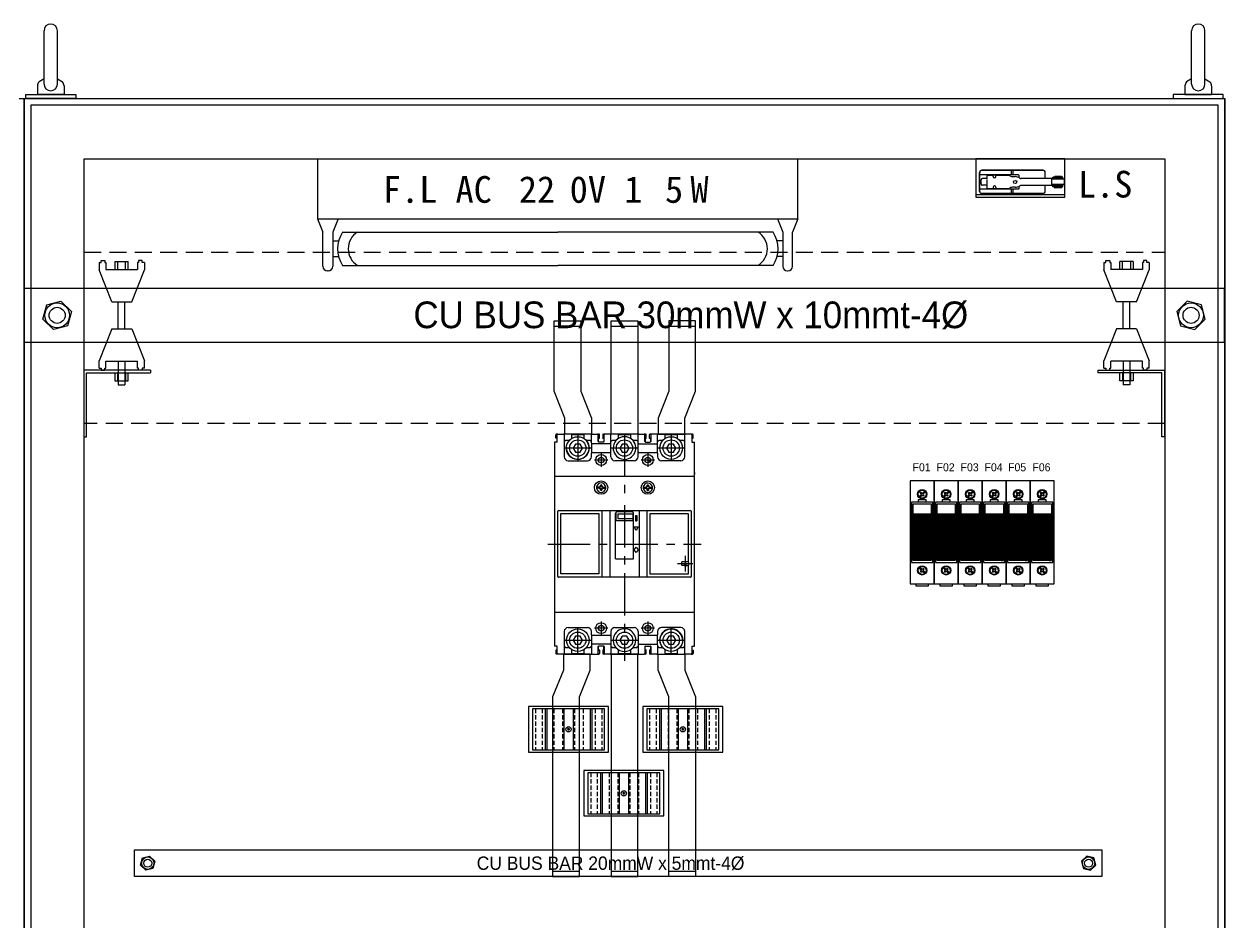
# Model space of a CAD drawing. Header units: millimetres. Extents: x 14879 to 38758, y -20740 to 1136.
# Drawn here: x 35817 to 36717, y -330 to 344 of the extents above; entities that cross this region are included whole.
import ezdxf
from ezdxf.enums import TextEntityAlignment as Align

# ---------------------------------------------------------------- set-up
doc = ezdxf.new("R2010")
doc.units = ezdxf.units.MM
for name, pattern in [('CENTER', [50.8, 31.75, -6.35, 6.35, -6.35]), ('DASHED', [19.05, 12.7, -6.35]), ('HIDDEN2', [4.7625, 3.175, -1.5875]), ('NON_PLOTING', [0]), ('PHANTOM', [63.5, 31.75, -6.35, 6.35, -6.35, 6.35, -6.35])]:
    doc.linetypes.add(name, pattern=pattern)
for name, color, linetype in [('F01_OUT', 6, 'Continuous'), ('F03_CNT', 1, 'CENTER'), ('F05_PRO', 4, 'Continuous'), ('F08_IMG', 2, 'PHANTOM'), ('TEXT', 3, 'Continuous'), ('图层1', 10, 'HIDDEN2')]:
    doc.layers.add(name, color=color, linetype=linetype)
doc.styles.get("Standard").update_dxf_attribs({"font": ''})
doc.styles.add('型式1', font='PMingLiU.ttf', dxfattribs={"width": 0.85, "height": 2})
doc.styles.get('Standard').set_extended_font_data('SimSun')

# ---------------------------------------------------------------- blocks, each defined once
blk = doc.blocks.new('_OPEN30')
at = {"color": 0, "linetype": 'ByBlock', "lineweight": -2}
for p, q in [((-1, 0.267949), (0, 0)), ((0, 0), (-1, -0.267949)), ((0, 0), (-1, 0))]:
    blk.add_line(p, q, dxfattribs=at)
blk = doc.blocks.new('歐規FUSE')
h = blk.add_hatch()
h.set_pattern_fill('ANSI31', color=5, scale=0.01, style=0)
h.set_pattern_definition([(45, (-188.019155, -125.580645), (-0.0224506403, 0.0224506403), [])])
h.paths.add_polyline_path([(2.14, -21.15), (15.84, -21.15), (15.84, 13.84), (2.14, 13.84)])
blk.add_line((2.14, 13.84), (15.84, 13.84))
at = {"color": 6}
blk.add_lwpolyline([(0, -38.5), (18, -38.5), (18, 38.5), (0, 38.5)], close=True, dxfattribs=at)
at = {"color": 2}
for points in [[(9, 27.9), (7.71, 26.62), (7.12, 27.21), (8.4, 28.5)], [(8.4, 28.5), (7.53, 29.37), (8.13, 29.97), (9, 29.1)], [(9, 29.1), (10.29, 30.38), (10.88, 29.79), (9.6, 28.5)], [(9.6, 28.5), (10.47, 27.63), (9.87, 27.03), (9, 27.9)], [(9, -27.9), (7.71, -26.62), (7.12, -27.21), (8.4, -28.5)], [(8.4, -28.5), (7.53, -29.37), (8.13, -29.97), (9, -29.1)], [(9.6, -28.5), (10.47, -27.63), (9.87, -27.03), (9, -27.9)], [(9, -29.1), (10.29, -30.38), (10.88, -29.79), (9.6, -28.5)]]:
    blk.add_lwpolyline(points, dxfattribs=at)
for points in [[(1, -22.5), (17, -22.5), (17, 22.5), (1, 22.5)], [(2.14, 21.31), (15.84, 21.31), (15.84, -21.15), (2.14, -21.15)], [(6.26, 24.51), (11.74, 24.51), (11.74, 22.5), (6.26, 22.5)]]:
    blk.add_lwpolyline(points, close=True)
at = {"color": 5}
blk.add_lwpolyline([(4.48, -38.5), (13.52, -38.5), (13.52, -40.29), (4.48, -40.29)], close=True, dxfattribs=at)
at = {"color": 2}
for centre, radius in [((9, 28.5), 3.5), ((9, 28.5), 3), ((9, -28.5), 3.5), ((9, -28.5), 3)]:
    blk.add_circle(centre, radius, dxfattribs=at)
at = {"color": 6}
blk.add_circle((9.3, 5.91), 1.4, dxfattribs=at)
at = {"color": 2, "insert": (8.99, -9.11), "char_height": 2.5, "width": 13.6963, "attachment_point": 5}
blk.add_mtext('{\\fﾷsﾲￓﾩ\ufffaￅ￩|b0|i0|c136|p18;FUSE\\P\\PSFGN\\P\\H0.8x;500V~\\P10 x 38}', dxfattribs=at)

msp = doc.modelspace()

# ---------------------------------------------------------------- linework, layer by layer
for p, q in [((35832.11, 299.14), (35832.11, 339.14)), ((35842.11, 299.14), (35842.11, 339.14)), ((36692.11, 299.14), (36692.11, 339.14)), ((36702.11, 299.14), (36702.11, 339.14)), ((35827.11, 297.79), (35827.11, 291.23)), ((35832.11, 303.12), (35828.37, 300.7)), ((35842.11, 303.12), (35845.86, 300.7)), ((35847.11, 297.79), (35847.11, 291.23)), ((36687.11, 297.79), (36687.11, 291.23)), ((36692.11, 303.12), (36688.37, 300.7)), ((36702.11, 303.12), (36705.86, 300.7)), ((36707.11, 297.79), (36707.11, 291.23)), ((34917.11, 288.21), (35817.11, 288.21)), ((35817.11, 288.21), (35817.11, -1666.79)), ((35817.11, -1711.79), (35817.11, 288.21)), ((35817.11, 288.21), (36717.11, 288.21)), ((35817.11, 288.21), (36717.11, 288.21)), ((35847.11, 291.23), (35827.11, 291.23)), ((35847.11, 291.23), (35827.11, 291.23)), ((35827.11, 291.23), (35847.11, 291.23)), ((35827.11, 291.23), (35847.11, 291.23)), ((36715.83, 291.23), (36678.4, 291.23)), ((36678.4, 291.23), (36678.4, 288.21)), ((36678.4, 288.21), (36715.83, 288.21)), ((36687.11, 291.23), (36707.11, 291.23)), ((36687.11, 291.23), (36707.11, 291.23)), ((36707.11, 291.23), (36687.11, 291.23)), ((36707.11, 291.23), (36687.11, 291.23)), ((36715.83, 288.21), (36715.83, 291.23)), ((36717.11, 288.21), (36717.11, -1666.79)), ((36717.11, -1711.79), (36717.11, 288.21)), ((35822.11, 283.21), (35822.11, -1706.79)), ((36712.11, 283.21), (35822.11, 283.21)), ((36712.11, -1706.79), (36712.11, 283.21)), ((35862.11, -1666.79), (35862.11, 243.21)), ((35862.11, 243.21), (36672.11, 243.21)), ((36037.11, 243.21), (36037.11, 198.21)), ((36037.11, 243.21), (36397.11, 243.21)), ((36397.11, 198.21), (36397.11, 243.21)), ((36597.21, 243.21), (36530.31, 243.21)), ((36530.31, 243.21), (36530.31, 214.39)), ((36597.21, 214.39), (36597.21, 243.21)), ((36672.11, 243.21), (36672.11, -1666.79)), ((36530.31, 216.39), (36597.21, 216.39)), ((36530.31, 214.39), (36597.21, 214.39)), ((36037.11, 198.21), (36397.11, 198.21)), ((36037.11, 198.21), (36041.12, 188.21)), ((36052.53, 198.21), (36048.52, 188.21)), ((36381.7, 198.21), (36385.71, 188.21)), ((36397.11, 198.21), (36393.11, 188.21)), ((36041.12, 162.57), (36041.12, 188.21)), ((36048.52, 188.21), (36048.52, 162.57)), ((36048.52, 181.58), (36052.84, 181.58)), ((36055.81, 188.21), (36217.11, 188.21)), ((36378.42, 188.21), (36217.11, 188.21)), ((36385.71, 181.58), (36381.38, 181.58)), ((36385.71, 188.21), (36385.71, 162.57)), ((36393.11, 162.57), (36393.11, 188.21)), ((36048.52, 169.84), (36052.84, 169.84)), ((36055.81, 163.21), (36217.11, 163.21)), ((36378.42, 163.21), (36217.11, 163.21)), ((36385.71, 169.84), (36381.38, 169.84)), ((36045.02, 159.07), (36044.62, 159.07)), ((36389.21, 159.07), (36389.61, 159.07)), ((36716.82, 145.82), (35816.82, 145.82)), ((36716.82, 105.82), (36716.82, 145.82)), ((36716.82, 145.82), (36716.82, 105.82)), ((35816.82, 105.82), (36716.82, 105.82)), ((36255.17, -167.43), (36195.17, -167.43)), ((36195.17, -167.43), (36195.17, -201.43)), ((36252.17, -169.13), (36198.17, -169.13)), ((36198.17, -169.13), (36198.17, -199.73)), ((36207.63, -169.13), (36207.63, -199.73)), ((36209, -169.13), (36209, -199.73)), ((36221.7, -169.13), (36221.7, -199.73)), ((36228.64, -169.13), (36228.64, -199.73)), ((36241.33, -169.13), (36241.33, -199.73)), ((36242.71, -169.13), (36242.71, -199.73)), ((36252.17, -199.73), (36252.17, -169.13)), ((36255.17, -201.43), (36255.17, -167.43)), ((36340.81, -167.43), (36280.81, -167.43)), ((36280.81, -167.43), (36280.81, -201.43)), ((36337.81, -169.13), (36283.81, -169.13)), ((36283.81, -169.13), (36283.81, -199.73)), ((36293.27, -169.13), (36293.27, -199.73)), ((36294.64, -169.13), (36294.64, -199.73)), ((36307.33, -169.13), (36307.33, -199.73)), ((36314.28, -169.13), (36314.28, -199.73)), ((36326.97, -169.13), (36326.97, -199.73)), ((36328.34, -169.13), (36328.34, -199.73)), ((36337.81, -199.73), (36337.81, -169.13)), ((36340.81, -201.43), (36340.81, -167.43)), ((36226.17, -184.43), (36224.17, -184.43)), ((36225.17, -185.43), (36225.17, -183.43)), ((36225.17, -184.43), (36225.17, -185.43)), ((36225.17, -184.43), (36226.17, -184.43)), ((36311.81, -184.43), (36309.81, -184.43)), ((36310.81, -185.43), (36310.81, -183.43)), ((36310.81, -184.43), (36310.81, -185.43)), ((36310.81, -184.43), (36311.81, -184.43)), ((36195.17, -201.43), (36255.17, -201.43)), ((36198.17, -199.73), (36252.17, -199.73)), ((36280.81, -201.43), (36340.81, -201.43)), ((36283.81, -199.73), (36337.81, -199.73)), ((36296.62, -215.38), (36236.62, -215.38)), ((36236.62, -215.38), (36236.62, -249.38)), ((36296.62, -249.38), (36296.62, -215.38)), ((36293.62, -217.08), (36239.62, -217.08)), ((36239.62, -217.08), (36239.62, -247.68)), ((36249.08, -217.08), (36249.08, -247.68)), ((36250.45, -217.08), (36250.45, -247.68)), ((36263.14, -217.08), (36263.14, -247.68)), ((36270.09, -217.08), (36270.09, -247.68)), ((36282.78, -217.08), (36282.78, -247.68)), ((36284.15, -217.08), (36284.15, -247.68)), ((36293.62, -247.68), (36293.62, -217.08)), ((36267.62, -232.38), (36265.62, -232.38)), ((36266.62, -233.38), (36266.62, -231.38)), ((36266.62, -232.38), (36266.62, -233.38)), ((36266.62, -232.38), (36267.62, -232.38)), ((36236.62, -249.38), (36296.62, -249.38)), ((36239.62, -247.68), (36293.62, -247.68)), ((35899.82, -274.74), (36624.91, -274.74)), ((35899.82, -294.74), (35899.82, -274.74)), ((36624.91, -274.74), (36624.91, -294.74)), ((36624.91, -294.74), (35899.82, -294.74))]:
    msp.add_line(p, q)
at = {"color": 7, "linetype": 'Continuous'}
for p, q in [((36580.9, 234.39), (36534.75, 234.39)), ((36580.87, 234.51), (36534.78, 234.51)), ((36533.23, 218.61), (36533.23, 232.96)), ((36533.35, 218.59), (36533.35, 232.99)), ((36562.33, 231.09), (36533.35, 231.09)), ((36534.39, 224.29), (36534.39, 227.29)), ((36538.82, 228.29), (36535.39, 228.29)), ((36538.82, 230.84), (36543.32, 230.84)), ((36538.82, 228.29), (36538.82, 230.84)), ((36538.82, 223.99), (36538.82, 227.59)), ((36543.03, 230.89), (36543.03, 231.09)), ((36545.63, 230.89), (36543.03, 230.89)), ((36543.32, 229.79), (36543.32, 230.89)), ((36545.32, 229.79), (36545.32, 230.89)), ((36545.32, 230.84), (36555.51, 230.84)), ((36545.63, 230.89), (36545.63, 231.09)), ((36550.57, 230.89), (36550.57, 231.09)), ((36553.17, 230.89), (36550.57, 230.89)), ((36553.17, 230.89), (36553.17, 231.09)), ((36557.24, 231.69), (36557.24, 233.79)), ((36557.79, 229.79), (36559.82, 229.79)), ((36558.35, 231.69), (36558.35, 233.79)), ((36562.83, 228.99), (36562.83, 230.59)), ((36595.67, 228.34), (36564.26, 228.34)), ((36582.3, 228.34), (36582.3, 232.99)), ((36582.42, 228.34), (36582.42, 232.96)), ((36587.32, 223.79), (36587.32, 227.79)), ((36596.82, 227.79), (36587.32, 227.79)), ((36595.82, 228.24), (36588.32, 228.24)), ((36588.32, 227.79), (36588.32, 228.24)), ((36595.67, 229.34), (36588.47, 229.34)), ((36588.47, 228.34), (36588.47, 229.34)), ((36594.57, 229.84), (36589.57, 229.84)), ((36589.57, 229.34), (36589.57, 229.84)), ((36594.57, 229.34), (36594.57, 229.84)), ((36595.67, 228.24), (36595.67, 229.34)), ((36595.82, 227.79), (36595.82, 228.24)), ((36596.82, 223.79), (36596.82, 227.79)), ((36562.33, 220.49), (36533.35, 220.49)), ((36580.9, 217.19), (36534.75, 217.19)), ((36580.87, 217.06), (36534.78, 217.06)), ((36538.82, 223.29), (36535.39, 223.29)), ((36538.82, 220.74), (36538.82, 223.29)), ((36543.32, 220.74), (36538.82, 220.74)), ((36543.03, 220.49), (36543.03, 220.69)), ((36545.63, 220.69), (36543.03, 220.69)), ((36543.32, 221.79), (36543.32, 220.69)), ((36545.32, 221.79), (36545.32, 220.69)), ((36555.51, 220.74), (36545.32, 220.74)), ((36545.63, 220.49), (36545.63, 220.69)), ((36553.17, 220.69), (36550.57, 220.69)), ((36550.57, 220.49), (36550.57, 220.69)), ((36553.17, 220.49), (36553.17, 220.69)), ((36557.24, 217.79), (36557.24, 219.89)), ((36559.82, 221.79), (36557.79, 221.79)), ((36558.35, 217.79), (36558.35, 219.89)), ((36562.83, 220.99), (36562.83, 222.59)), ((36595.67, 223.24), (36564.26, 223.24)), ((36582.3, 218.59), (36582.3, 223.24)), ((36582.42, 218.61), (36582.42, 223.24)), ((36596.82, 223.79), (36587.32, 223.79)), ((36588.32, 223.34), (36588.32, 223.79)), ((36595.82, 223.34), (36588.32, 223.34)), ((36588.47, 222.24), (36588.47, 223.24)), ((36595.67, 222.24), (36588.47, 222.24)), ((36594.5, 221.34), (36589.63, 221.34)), ((36595.67, 222.24), (36595.67, 223.34)), ((36595.82, 223.34), (36595.82, 223.79))]:
    msp.add_line(p, q, dxfattribs=at)
at = {"color": 3}
for p, q in [((35873.37, 165.49), (35873.37, 159.9)), ((35873.37, 165.49), (35874.98, 165.49)), ((35874.98, 166.82), (35877.59, 166.82)), ((35874.98, 165.49), (35874.98, 166.82)), ((35877.59, 166.82), (35877.59, 165.49)), ((35877.59, 165.49), (35878.34, 165.49)), ((35878.34, 165.49), (35878.34, 160.23)), ((35885.24, 166.23), (35885.24, 160.23)), ((35885.24, 166.23), (35895.24, 166.23)), ((35887.24, 166.23), (35887.24, 160.23)), ((35893.24, 160.23), (35893.24, 166.23)), ((35895.24, 160.23), (35895.24, 166.23)), ((35902.9, 165.49), (35902.14, 165.49)), ((35902.14, 165.49), (35902.14, 160.23)), ((35902.9, 166.82), (35902.9, 165.49)), ((35905.76, 166.82), (35902.9, 166.82)), ((35905.76, 165.49), (35905.76, 166.82)), ((35907.37, 165.49), (35905.76, 165.49)), ((35907.37, 165.49), (35907.37, 159.9)), ((35907.37, 165.49), (35907.37, 159.9)), ((36626.26, 165.49), (36626.26, 159.9)), ((36626.26, 165.49), (36626.26, 159.9)), ((36626.26, 165.49), (36627.87, 165.49)), ((36627.87, 166.82), (36630.73, 166.82)), ((36627.87, 165.49), (36627.87, 166.82)), ((36630.73, 166.82), (36630.73, 165.49)), ((36630.73, 165.49), (36631.49, 165.49)), ((36631.49, 165.49), (36631.49, 160.23)), ((36638.39, 160.23), (36638.39, 166.23)), ((36648.39, 166.23), (36638.39, 166.23)), ((36640.39, 160.23), (36640.39, 166.23)), ((36646.39, 166.23), (36646.39, 160.23)), ((36648.39, 166.23), (36648.39, 160.23)), ((36656.05, 165.49), (36655.29, 165.49)), ((36655.29, 165.49), (36655.29, 160.23)), ((36658.65, 166.82), (36656.05, 166.82)), ((36656.05, 166.82), (36656.05, 165.49)), ((36658.65, 165.49), (36658.65, 166.82)), ((36660.26, 165.49), (36658.65, 165.49)), ((36660.26, 165.49), (36660.26, 159.9)), ((35882.87, 135.82), (35873.37, 159.9)), ((35878.34, 160.23), (35902.14, 160.23)), ((35897.87, 135.82), (35907.37, 159.9)), ((36635.76, 135.82), (36626.26, 159.9)), ((36655.29, 160.23), (36631.49, 160.23)), ((36650.76, 135.82), (36660.26, 159.9)), ((35882.87, 135.82), (35897.87, 135.82)), ((35887.74, 115.82), (35887.74, 135.82)), ((35892.74, 115.82), (35892.74, 135.82)), ((36650.76, 135.82), (36635.76, 135.82)), ((36640.89, 115.82), (36640.89, 135.82)), ((36645.89, 115.82), (36645.89, 135.82)), ((35882.87, 115.82), (35873.37, 91.74)), ((35882.87, 115.82), (35897.87, 115.82)), ((35897.87, 115.82), (35907.37, 91.74)), ((36635.76, 115.82), (36626.26, 91.74)), ((36650.76, 115.82), (36635.76, 115.82)), ((36650.76, 115.82), (36660.26, 91.74)), ((35873.37, 86.15), (35873.37, 91.74)), ((35878.34, 86.15), (35878.34, 91.4)), ((35878.34, 91.4), (35902.14, 91.4)), ((35887.74, 91.4), (35887.74, 73.82)), ((35892.74, 91.4), (35892.74, 73.82)), ((35902.14, 86.15), (35902.14, 91.4)), ((35907.37, 86.15), (35907.37, 91.74)), ((35907.37, 86.15), (35907.37, 91.74)), ((36626.26, 86.15), (36626.26, 91.74)), ((36626.26, 86.15), (36626.26, 91.74)), ((36631.49, 86.15), (36631.49, 91.4)), ((36655.29, 91.4), (36631.49, 91.4)), ((36640.89, 91.4), (36640.89, 73.82)), ((36645.89, 91.4), (36645.89, 73.82)), ((36655.29, 86.15), (36655.29, 91.4)), ((36660.26, 86.15), (36660.26, 91.74)), ((35911.82, 84.82), (35861.82, 84.82)), ((35861.82, 84.82), (35861.82, 34.82)), ((35863.82, 34.82), (35863.82, 82.82)), ((35863.82, 82.82), (35911.82, 82.82)), ((35873.37, 86.15), (35874.98, 86.15)), ((35874.98, 86.15), (35874.98, 84.82)), ((35874.98, 84.82), (35877.59, 84.82)), ((35877.59, 84.82), (35877.59, 86.15)), ((35877.59, 86.15), (35878.34, 86.15)), ((35885.24, 82.82), (35885.24, 76.82)), ((35887.24, 82.82), (35887.24, 76.82)), ((35893.24, 82.82), (35893.24, 76.82)), ((35895.24, 76.82), (35895.24, 82.82)), ((35902.9, 86.15), (35902.14, 86.15)), ((35902.9, 84.82), (35902.9, 86.15)), ((35905.76, 84.82), (35902.9, 84.82)), ((35905.76, 86.15), (35905.76, 84.82)), ((35907.37, 86.15), (35905.76, 86.15)), ((35911.82, 84.82), (35911.82, 82.82)), ((36621.82, 84.82), (36671.82, 84.82)), ((36621.82, 84.82), (36621.82, 82.82)), ((36669.82, 82.82), (36621.82, 82.82)), ((36626.26, 86.15), (36627.87, 86.15)), ((36627.87, 86.15), (36627.87, 84.82)), ((36627.87, 84.82), (36630.73, 84.82)), ((36630.73, 86.15), (36631.49, 86.15)), ((36630.73, 84.82), (36630.73, 86.15)), ((36638.39, 76.82), (36638.39, 82.82)), ((36640.39, 82.82), (36640.39, 76.82)), ((36646.39, 82.82), (36646.39, 76.82)), ((36648.39, 82.82), (36648.39, 76.82)), ((36656.05, 86.15), (36655.29, 86.15)), ((36656.05, 84.82), (36656.05, 86.15)), ((36658.65, 84.82), (36656.05, 84.82)), ((36660.26, 86.15), (36658.65, 86.15)), ((36658.65, 86.15), (36658.65, 84.82)), ((36669.82, 34.82), (36669.82, 82.82)), ((36671.82, 84.82), (36671.82, 34.82)), ((35885.24, 76.82), (35895.24, 76.82)), ((35887.74, 73.82), (35892.74, 73.82)), ((36648.39, 76.82), (36638.39, 76.82)), ((36645.89, 73.82), (36640.89, 73.82)), ((35861.82, 34.82), (35863.82, 34.82)), ((36671.82, 34.82), (36669.82, 34.82))]:
    msp.add_line(p, q, dxfattribs=at)
at = {"color": 2, "ltscale": 0.2}
for p, q in [((36214.31, 117.82), (36234.31, 117.82)), ((36257.11, 117.82), (36277.11, 117.82)), ((36300.31, 117.82), (36320.31, 117.82)), ((36213.28, -290.74), (36233.28, -290.74)), ((36257.11, -290.74), (36277.11, -290.74)), ((36300.22, -290.74), (36320.22, -290.74))]:
    msp.add_line(p, q, dxfattribs=at)
msp.add_lwpolyline([(35818.4, 291.23), (35855.83, 291.23), (35855.83, 288.21), (35818.4, 288.21)], close=True)
at = {"color": 1, "linetype": 'DASHED'}
msp.add_lwpolyline([(35862.11, 173.21), (36672.11, 173.21), (36672.11, 44.84), (35862.11, 44.84)], close=True, dxfattribs=at)
at = {"color": 4}
for points in [[(35852.58, 128.67), (35849.73, 118.04), (35839.1, 115.19), (35831.33, 122.97), (35834.17, 133.6), (35844.8, 136.44)], [(36681.06, 128.67), (36683.9, 118.04), (36694.53, 115.19), (36702.31, 122.97), (36699.46, 133.6), (36688.83, 136.44)], [(35915.14, -283.32), (35913.71, -288.63), (35908.4, -290.05), (35904.51, -286.16), (35905.93, -280.85), (35911.25, -279.43)], [(36609.6, -283.32), (36611.02, -288.63), (36616.34, -290.05), (36620.23, -286.16), (36618.8, -280.85), (36613.49, -279.43)]]:
    msp.add_lwpolyline(points, close=True, dxfattribs=at)
at = {"color": 2, "ltscale": 0.2}
for points in [[(36222.31, 36.88), (36222.31, 48.81), (36214.31, 68.88), (36214.31, 121.82), (36234.31, 121.82), (36234.31, 68.88), (36242.31, 48.81), (36242.31, 36.88), (36222.31, 36.88)], [(36312.31, 36.88), (36312.31, 48.81), (36320.31, 68.88), (36320.31, 121.82), (36300.31, 121.82), (36300.31, 68.88), (36292.31, 48.81), (36292.31, 36.88), (36312.31, 36.88)], [(36221.28, -128.12), (36221.28, -140.05), (36213.28, -160.12), (36213.28, -294.74), (36233.28, -294.74), (36233.28, -160.12), (36241.28, -140.05), (36241.28, -128.12), (36221.28, -128.12)], [(36312.22, -128.12), (36312.22, -140.05), (36320.22, -160.12), (36320.22, -294.74), (36300.22, -294.74), (36300.22, -160.12), (36292.22, -140.05), (36292.22, -128.12), (36312.22, -128.12)]]:
    msp.add_lwpolyline(points, dxfattribs=at)
for points in [[(36277.11, 36.88), (36257.11, 36.88), (36257.11, 121.82), (36277.11, 121.82)], [(36277.11, -128.12), (36257.11, -128.12), (36257.11, -294.74), (36277.11, -294.74)]]:
    msp.add_lwpolyline(points, close=True, dxfattribs=at)
at = {"color": 7, "linetype": 'Continuous'}
msp.add_circle((36559.82, 225.79), 1.2, dxfattribs=at)
at = {"color": 4}
for centre, radius in [((35841.95, 125.82), 9.28), ((36691.68, 125.82), 9.28), ((35841.95, 125.82), 6), ((36691.68, 125.82), 6), ((35909.82, -284.74), 4.64), ((35909.82, -284.74), 3), ((36614.91, -284.74), 4.64), ((36614.91, -284.74), 3)]:
    msp.add_circle(centre, radius, dxfattribs=at)
for centre in [(36225.17, -184.43), (36310.81, -184.43), (36266.62, -232.38)]:
    msp.add_circle(centre, 2)
for centre, radius, start, end in [((35837.11, 339.14), 5, 0, 180), ((36697.11, 339.14), 5, 0, 180), ((35831.11, 297.79), 4, 133.28833, 180), ((35831.11, 297.79), 4, 133.28833, 180), ((35837.11, 299.14), 5, 180, 0), ((35843.11, 297.79), 4, 0, 46.71167), ((36691.11, 297.79), 4, 133.28833, 180), ((36697.11, 299.14), 5, 180, 0), ((36703.11, 297.79), 4, 0, 46.71167), ((36703.11, 297.79), 4, 0, 46.71167), ((36074.84, 175.71), 22.77, 146.69978, 213.30022), ((36074.84, 175.71), 14.77, 122.17256, 237.82744), ((36359.39, 175.71), 14.77, 302.17256, 57.82744), ((36359.39, 175.71), 22.77, 326.69978, 33.30022), ((36044.62, 162.57), 3.5, 180, 270), ((36045.02, 162.57), 3.5, 270, 0), ((36389.21, 162.57), 3.5, 180, 270), ((36389.61, 162.57), 3.5, 270, 0)]:
    msp.add_arc(centre, radius, start, end)
at = {"color": 7, "linetype": 'Continuous'}
for centre, radius, start, end in [((36534.78, 232.96), 1.55, 89.99998, 179.99996), ((36534.75, 232.99), 1.4, 89.99998, 179.99996), ((36580.87, 232.96), 1.55, 0, 89.99998), ((36580.9, 232.99), 1.4, 0, 89.99998), ((36535.39, 227.29), 1, 89.99998, 179.99996), ((36544.32, 229.79), 1, 180.00004, 359.99998), ((36557.79, 232.79), 3, 220.54153, 270.00002), ((36559.82, 223.79), 6, 53.77136, 89.99998), ((36562.33, 230.59), 0.5, 0, 89.99998), ((36564.26, 229.84), 1.5, 233.77144, 270.00007), ((36587.05, 229.84), 1.5, 270.00002, 340.52878), ((36534.78, 218.61), 1.55, 179.99996, 270), ((36534.75, 218.59), 1.4, 179.99996, 270), ((36535.39, 224.29), 1, 179.99996, 270), ((36544.32, 221.79), 1, 0, 179.99996), ((36557.79, 218.79), 3, 89.99998, 139.45847), ((36559.82, 227.79), 6, 270.00002, 306.22844), ((36562.33, 220.99), 0.5, 270.00002, 0), ((36564.26, 221.74), 1.5, 89.99993, 126.2284), ((36580.87, 218.61), 1.55, 270.00002, 0), ((36580.9, 218.59), 1.4, 270.00002, 0), ((36587.05, 221.74), 1.5, 19.47122, 89.99998), ((36590.07, 222.24), 1, 180.00004, 244.15928), ((36594.07, 222.24), 1, 295.84075, 359.99998)]:
    msp.add_arc(centre, radius, start, end, dxfattribs=at)
at = {"layer": 'F01_OUT', "linetype": 'Continuous'}
for p, q in [((36215.76, 33.88), (36215.76, 36.38)), ((36217.26, 36.88), (36216.26, 36.88)), ((36216.76, 30.88), (36216.76, 36.38)), ((36217.26, 36.88), (36221.41, 36.88)), ((36221.71, 36.88), (36221.41, 36.88)), ((36222.01, 36.88), (36221.71, 36.88)), ((36221.91, 36.38), (36221.91, 19.88)), ((36242.21, 36.88), (36222.01, 36.88)), ((36236.91, 36.38), (36227.31, 36.38)), ((36227.31, 36.38), (36227.31, 33.58)), ((36236.91, 33.58), (36236.91, 36.38)), ((36242.51, 36.88), (36242.21, 36.88)), ((36242.31, 29.98), (36242.31, 36.38)), ((36242.81, 36.88), (36242.51, 36.88)), ((36242.81, 36.88), (36245.06, 36.88)), ((36245.06, 36.88), (36246.06, 36.88)), ((36246.06, 36.88), (36246.96, 36.88)), ((36246.96, 36.88), (36247.96, 36.88)), ((36247.46, 33.88), (36247.46, 36.38)), ((36248.46, 33.88), (36248.46, 36.38)), ((36250.76, 36.38), (36250.76, 33.88)), ((36251.26, 36.88), (36252.26, 36.88)), ((36251.76, 33.88), (36251.76, 36.38)), ((36253.16, 36.88), (36252.26, 36.88)), ((36254.16, 36.88), (36253.16, 36.88)), ((36256.41, 36.88), (36254.16, 36.88)), ((36256.71, 36.88), (36256.41, 36.88)), ((36257.01, 36.88), (36256.71, 36.88)), ((36256.91, 19.88), (36256.91, 36.38)), ((36277.21, 36.88), (36257.01, 36.88)), ((36271.91, 36.38), (36262.31, 36.38)), ((36262.31, 36.38), (36262.31, 33.58)), ((36271.91, 33.58), (36271.91, 36.38)), ((36277.51, 36.88), (36277.21, 36.88)), ((36277.31, 19.88), (36277.31, 36.38)), ((36277.81, 36.88), (36277.51, 36.88)), ((36277.81, 36.88), (36280.06, 36.88)), ((36280.06, 36.88), (36281.06, 36.88)), ((36281.06, 36.88), (36281.96, 36.88)), ((36281.96, 36.88), (36282.96, 36.88)), ((36282.46, 33.88), (36282.46, 36.38)), ((36283.46, 33.88), (36283.46, 36.38)), ((36285.76, 33.88), (36285.76, 36.38)), ((36287.26, 36.88), (36286.26, 36.88)), ((36286.76, 36.38), (36286.76, 33.88)), ((36288.16, 36.88), (36287.26, 36.88)), ((36289.16, 36.88), (36288.16, 36.88)), ((36291.41, 36.88), (36289.16, 36.88)), ((36291.71, 36.88), (36291.41, 36.88)), ((36292.01, 36.88), (36291.71, 36.88)), ((36291.91, 29.98), (36291.91, 36.38)), ((36312.21, 36.88), (36292.01, 36.88)), ((36306.91, 36.38), (36297.31, 36.38)), ((36297.31, 36.38), (36297.31, 33.58)), ((36306.91, 33.58), (36306.91, 36.38)), ((36312.51, 36.88), (36312.21, 36.88)), ((36312.31, 19.88), (36312.31, 36.38)), ((36312.81, 36.88), (36312.51, 36.88)), ((36315.06, 36.88), (36312.81, 36.88)), ((36316.06, 36.88), (36315.06, 36.88)), ((36316.96, 36.88), (36316.06, 36.88)), ((36316.96, 36.88), (36317.96, 36.88)), ((36317.46, 36.38), (36317.46, 33.88)), ((36318.46, 33.88), (36318.46, 36.38)), ((36214.61, 30.88), (36214.61, -122.12)), ((36216.76, 30.88), (36214.61, 30.88)), ((36216.76, 33.88), (36215.76, 33.88)), ((36221.91, 31.03), (36222.81, 31.93)), ((36225.66, 31.93), (36222.81, 31.93)), ((36230.38, 29.38), (36228.65, 26.38)), ((36233.85, 29.38), (36230.38, 29.38)), ((36235.58, 26.38), (36233.85, 29.38)), ((36241.41, 31.93), (36238.56, 31.93)), ((36241.41, 31.93), (36242.31, 31.03)), ((36242.31, 29.98), (36242.31, 22.48)), ((36256.41, 29.48), (36242.81, 29.48)), ((36247.46, 33.88), (36248.46, 33.88)), ((36247.46, 31.18), (36247.46, 33.88)), ((36251.46, 30.88), (36247.76, 30.88)), ((36250.76, 33.88), (36251.76, 33.88)), ((36251.76, 31.18), (36251.76, 33.88)), ((36256.91, 31.03), (36257.81, 31.93)), ((36260.66, 31.93), (36257.81, 31.93)), ((36265.38, 29.38), (36263.65, 26.38)), ((36268.85, 29.38), (36265.38, 29.38)), ((36270.58, 26.38), (36268.85, 29.38)), ((36276.41, 31.93), (36273.56, 31.93)), ((36276.41, 31.93), (36277.31, 31.03)), ((36277.81, 29.48), (36291.41, 29.48)), ((36282.46, 31.18), (36282.46, 33.88)), ((36282.46, 33.88), (36283.46, 33.88)), ((36282.76, 30.88), (36286.46, 30.88)), ((36286.76, 33.88), (36285.76, 33.88)), ((36286.76, 33.88), (36286.76, 31.18)), ((36291.91, 31.03), (36292.81, 31.93)), ((36291.91, 22.48), (36291.91, 29.98)), ((36295.66, 31.93), (36292.81, 31.93)), ((36300.38, 29.38), (36298.65, 26.38)), ((36303.85, 29.38), (36300.38, 29.38)), ((36305.58, 26.38), (36303.85, 29.38)), ((36311.41, 31.93), (36308.56, 31.93)), ((36311.41, 31.93), (36312.31, 31.03)), ((36317.46, 33.88), (36318.46, 33.88)), ((36317.46, 33.88), (36317.46, 31.18)), ((36317.76, 30.88), (36319.62, 30.88)), ((36319.62, -122.12), (36319.62, 30.88)), ((36228.65, 26.38), (36230.38, 23.38)), ((36230.38, 23.38), (36233.85, 23.38)), ((36233.85, 23.38), (36235.58, 26.38)), ((36242.31, 19.88), (36242.31, 22.48)), ((36242.81, 22.98), (36256.41, 22.98)), ((36263.65, 26.38), (36265.38, 23.38)), ((36265.38, 23.38), (36268.85, 23.38)), ((36268.85, 23.38), (36270.58, 26.38)), ((36277.81, 22.98), (36291.41, 22.98)), ((36291.91, 22.48), (36291.91, 19.88)), ((36298.65, 26.38), (36300.38, 23.38)), ((36300.38, 23.38), (36303.85, 23.38)), ((36303.85, 23.38), (36305.58, 26.38)), ((36224.91, 16.88), (36239.31, 16.88)), ((36274.31, 16.88), (36259.91, 16.88)), ((36309.31, 16.88), (36294.91, 16.88)), ((36319.61, 7.98), (36319.61, 9.38)), ((36214.61, 5.38), (36319.62, 5.38)), ((36319.61, 7.98), (36319.61, 7.88)), ((36319.61, 7.88), (36319.61, 6.88)), ((36246.08, -3.78), (36246.13, -3.78)), ((36246.14, -2.78), (36246.09, -2.78)), ((36248.57, -3.81), (36246.13, -3.78)), ((36246.14, -2.78), (36248.58, -2.81)), ((36248.53, -2.96), (36248.13, -2.91)), ((36248.13, -2.91), (36248.62, -2.91)), ((36248.13, -3.7), (36248.52, -3.65)), ((36248.61, -3.71), (36248.13, -3.7)), ((36248.52, -3.65), (36248.67, -3.65)), ((36248.68, -2.97), (36248.53, -2.96)), ((36248.93, -3.98), (36248.57, -3.81)), ((36248.82, -3.81), (36248.57, -3.81)), ((36248.58, -2.81), (36248.95, -2.64)), ((36248.58, -2.81), (36248.83, -2.81)), ((36248.67, -3.65), (36248.61, -3.71)), ((36248.82, -3.81), (36248.61, -3.71)), ((36248.62, -2.91), (36248.83, -2.81)), ((36248.68, -2.97), (36248.62, -2.91)), ((36248.67, -3.65), (36249.09, -3.83)), ((36249.1, -2.79), (36248.68, -2.97)), ((36248.93, -3.98), (36249.09, -3.83)), ((36249.12, -4.39), (36248.93, -3.98)), ((36248.95, -2.64), (36249.14, -2.23)), ((36248.95, -2.64), (36249.1, -2.79)), ((36249.09, -3.83), (36249.26, -4.25)), ((36249.28, -2.38), (36249.1, -2.79)), ((36249.26, -4.25), (36249.12, -4.39)), ((36249.14, -5.28), (36249.12, -4.39)), ((36249.14, -2.23), (36249.18, -1.34)), ((36249.28, -2.38), (36249.14, -2.23)), ((36249.26, -4.41), (36249.14, -5.28)), ((36249.18, -1.34), (36249.28, -2.22)), ((36249.26, -4.25), (36249.26, -4.41)), ((36249.28, -2.22), (36249.28, -2.38)), ((36249.95, -4.26), (36250.13, -3.84)), ((36249.95, -4.41), (36249.95, -4.26)), ((36249.95, -4.26), (36250.08, -4.4)), ((36250.05, -5.29), (36249.95, -4.41)), ((36249.96, -2.38), (36249.97, -2.23)), ((36249.96, -2.38), (36250.11, -2.24)), ((36250.14, -2.8), (36249.96, -2.38)), ((36249.97, -2.23), (36250.09, -1.35)), ((36250.08, -4.4), (36250.05, -5.29)), ((36250.28, -4), (36250.08, -4.4)), ((36250.09, -1.35), (36250.11, -2.24)), ((36250.11, -2.24), (36250.29, -2.65)), ((36250.13, -3.84), (36250.55, -3.67)), ((36250.13, -3.84), (36250.28, -4)), ((36250.29, -2.65), (36250.14, -2.8)), ((36250.55, -2.99), (36250.14, -2.8)), ((36250.65, -3.83), (36250.28, -4)), ((36250.29, -2.65), (36250.66, -2.83)), ((36250.61, -3.73), (36250.4, -3.83)), ((36250.65, -3.83), (36250.4, -3.83)), ((36250.41, -2.83), (36250.62, -2.93)), ((36250.41, -2.83), (36250.66, -2.83)), ((36250.55, -2.99), (36250.62, -2.93)), ((36250.71, -2.98), (36250.55, -2.99)), ((36250.55, -3.67), (36250.7, -3.67)), ((36250.61, -3.73), (36250.55, -3.67)), ((36251.09, -3.73), (36250.61, -3.73)), ((36250.62, -2.93), (36251.1, -2.94)), ((36253.09, -3.85), (36250.65, -3.83)), ((36250.66, -2.83), (36253.1, -2.85)), ((36250.7, -3.67), (36251.09, -3.73)), ((36251.1, -2.94), (36250.71, -2.98)), ((36253.09, -3.85), (36253.14, -3.85)), ((36253.15, -2.85), (36253.1, -2.85)), ((36281.08, -3.84), (36281.13, -3.84)), ((36281.14, -2.84), (36281.09, -2.84)), ((36283.57, -3.86), (36281.13, -3.84)), ((36281.14, -2.84), (36283.58, -2.87)), ((36283.13, -2.97), (36283.62, -2.96)), ((36283.53, -3.02), (36283.13, -2.97)), ((36283.13, -3.76), (36283.52, -3.71)), ((36283.61, -3.77), (36283.13, -3.76)), ((36283.52, -3.71), (36283.67, -3.71)), ((36283.68, -3.03), (36283.53, -3.02)), ((36283.93, -4.04), (36283.57, -3.86)), ((36283.82, -3.87), (36283.57, -3.86)), ((36283.58, -2.87), (36283.95, -2.7)), ((36283.58, -2.87), (36283.83, -2.87)), ((36283.67, -3.71), (36283.61, -3.77)), ((36283.82, -3.87), (36283.61, -3.77)), ((36283.62, -2.96), (36283.83, -2.87)), ((36283.68, -3.03), (36283.62, -2.96)), ((36283.67, -3.71), (36284.09, -3.89)), ((36284.1, -2.85), (36283.68, -3.03)), ((36283.93, -4.04), (36284.09, -3.89)), ((36284.12, -4.45), (36283.93, -4.04)), ((36283.95, -2.7), (36284.14, -2.29)), ((36283.95, -2.7), (36284.1, -2.85)), ((36284.09, -3.89), (36284.26, -4.31)), ((36284.28, -2.44), (36284.1, -2.85)), ((36284.26, -4.31), (36284.12, -4.45)), ((36284.14, -5.34), (36284.12, -4.45)), ((36284.14, -2.29), (36284.18, -1.4)), ((36284.28, -2.44), (36284.14, -2.29)), ((36284.26, -4.46), (36284.14, -5.34)), ((36284.18, -1.4), (36284.28, -2.28)), ((36284.26, -4.31), (36284.26, -4.46)), ((36284.28, -2.28), (36284.28, -2.44)), ((36284.95, -4.32), (36285.13, -3.9)), ((36284.95, -4.47), (36284.95, -4.32)), ((36284.95, -4.32), (36285.08, -4.46)), ((36285.05, -5.35), (36284.95, -4.47)), ((36284.96, -2.44), (36284.97, -2.29)), ((36284.96, -2.44), (36285.11, -2.3)), ((36285.14, -2.86), (36284.96, -2.44)), ((36284.97, -2.29), (36285.09, -1.41)), ((36285.08, -4.46), (36285.05, -5.35)), ((36285.28, -4.05), (36285.08, -4.46)), ((36285.09, -1.41), (36285.11, -2.3)), ((36285.11, -2.3), (36285.29, -2.71)), ((36285.13, -3.9), (36285.55, -3.73)), ((36285.13, -3.9), (36285.28, -4.05)), ((36285.29, -2.71), (36285.14, -2.86)), ((36285.55, -3.04), (36285.14, -2.86)), ((36285.65, -3.89), (36285.28, -4.05)), ((36285.29, -2.71), (36285.66, -2.89)), ((36285.61, -3.79), (36285.4, -3.88)), ((36285.65, -3.89), (36285.4, -3.88)), ((36285.41, -2.88), (36285.66, -2.89)), ((36285.41, -2.88), (36285.62, -2.98)), ((36285.55, -3.04), (36285.62, -2.98)), ((36285.71, -3.04), (36285.55, -3.04)), ((36285.55, -3.73), (36285.7, -3.73)), ((36285.61, -3.79), (36285.55, -3.73)), ((36286.09, -3.78), (36285.61, -3.79)), ((36285.62, -2.98), (36286.1, -3)), ((36288.09, -3.91), (36285.65, -3.89)), ((36285.66, -2.89), (36288.1, -2.91)), ((36285.7, -3.73), (36286.09, -3.78)), ((36286.1, -3), (36285.71, -3.04)), ((36288.09, -3.91), (36288.14, -3.91)), ((36288.15, -2.91), (36288.1, -2.91)), ((36217.11, -61.07), (36217.11, -21.02)), ((36217.61, -20.52), (36316.61, -20.52)), ((36248.11, -23.02), (36219.11, -23.02)), ((36219.11, -23.02), (36219.11, -68.02)), ((36248.11, -68.02), (36248.11, -23.02)), ((36250.11, -20.52), (36250.11, -70.52)), ((36256.13, -20.52), (36256.09, -70.52)), ((36260.36, -56.62), (36260.36, -22.46)), ((36260.36, -22.46), (36260.61, -22.46)), ((36260.61, -22.46), (36260.61, -22.07)), ((36260.61, -22.46), (36260.61, -27.03)), ((36261.61, -21.07), (36272.61, -21.07)), ((36262.11, -23.06), (36273.61, -23.06)), ((36262.11, -23.06), (36262.11, -26.43)), ((36262.11, -26.43), (36273.61, -26.43)), ((36273.61, -22.07), (36273.61, -23.06)), ((36273.61, -22.46), (36273.86, -22.46)), ((36273.61, -27.03), (36273.61, -23.06)), ((36273.86, -56.62), (36273.86, -22.46)), ((36275.46, -24.22), (36276.36, -24.22)), ((36275.46, -24.22), (36275.46, -28.22)), ((36276.36, -24.22), (36276.36, -28.22)), ((36278.11, -20.52), (36278.11, -70.52)), ((36284.11, -70.52), (36284.11, -20.52)), ((36315.11, -23.02), (36286.11, -23.02)), ((36286.11, -23.02), (36286.11, -68.02)), ((36315.11, -59.06), (36315.11, -23.02)), ((36317.11, -21.02), (36317.11, -61.07)), ((36261.61, -28.03), (36272.61, -28.03)), ((36274.41, -32.62), (36277.41, -32.62)), ((36275.91, -35.32), (36274.41, -32.62)), ((36275.46, -28.22), (36276.36, -28.22)), ((36277.41, -32.62), (36275.91, -35.32)), ((36217.11, -70.02), (36217.11, -61.07)), ((36260.36, -56.62), (36273.86, -56.62)), ((36315.04, -58.92), (36310.19, -58.92)), ((36315.04, -61.72), (36310.19, -61.72)), ((36315.11, -68.02), (36315.11, -61.58)), ((36317.11, -61.07), (36317.11, -70.02)), ((36316.61, -70.52), (36217.61, -70.52)), ((36248.11, -68.01), (36219.11, -68.02)), ((36286.11, -68.01), (36315.01, -68.02)), ((36315.01, -68.02), (36315.11, -68.02)), ((36214.61, -96.62), (36319.62, -96.62)), ((36221.92, -111.12), (36221.92, -127.62)), ((36224.92, -108.12), (36239.32, -108.12)), ((36230.39, -114.62), (36228.65, -117.62)), ((36233.85, -114.62), (36230.39, -114.62)), ((36235.58, -117.62), (36233.85, -114.62)), ((36242.32, -113.72), (36242.32, -111.12)), ((36242.32, -113.72), (36242.32, -121.22)), ((36256.42, -114.22), (36242.82, -114.22)), ((36256.92, -111.12), (36256.92, -127.62)), ((36259.92, -108.12), (36274.32, -108.12)), ((36265.39, -114.62), (36263.65, -117.62)), ((36268.85, -114.62), (36265.39, -114.62)), ((36270.58, -117.62), (36268.85, -114.62)), ((36277.32, -111.12), (36277.32, -127.62)), ((36291.42, -114.22), (36277.82, -114.22)), ((36291.92, -111.12), (36291.92, -113.72)), ((36291.92, -121.22), (36291.92, -113.72)), ((36309.32, -108.12), (36294.92, -108.12)), ((36300.39, -114.62), (36298.65, -117.62)), ((36303.85, -114.62), (36300.39, -114.62)), ((36305.58, -117.62), (36303.85, -114.62)), ((36312.32, -127.62), (36312.32, -111.12)), ((36216.47, -122.12), (36214.61, -122.12)), ((36216.77, -125.12), (36215.77, -125.12)), ((36215.77, -125.12), (36215.77, -127.62)), ((36216.77, -125.12), (36216.77, -122.42)), ((36216.77, -127.62), (36216.77, -125.12)), ((36222.82, -123.17), (36221.92, -122.27)), ((36222.82, -123.17), (36225.67, -123.17)), ((36227.32, -124.82), (36227.32, -127.62)), ((36228.65, -117.62), (36230.39, -120.62)), ((36230.39, -120.62), (36233.85, -120.62)), ((36233.85, -120.62), (36235.58, -117.62)), ((36236.92, -127.62), (36236.92, -124.82)), ((36238.57, -123.17), (36241.42, -123.17)), ((36242.32, -122.27), (36241.42, -123.17)), ((36242.32, -121.22), (36242.32, -127.62)), ((36256.42, -120.72), (36242.82, -120.72)), ((36247.47, -125.12), (36247.47, -122.42)), ((36247.47, -127.62), (36247.47, -125.12)), ((36247.47, -125.12), (36248.47, -125.12)), ((36251.47, -122.12), (36247.77, -122.12)), ((36248.47, -125.12), (36248.47, -127.62)), ((36251.77, -125.12), (36250.77, -125.12)), ((36250.77, -125.12), (36250.77, -127.62)), ((36251.77, -122.42), (36251.77, -125.12)), ((36251.77, -125.12), (36251.77, -127.62)), ((36257.82, -123.17), (36256.92, -122.27)), ((36257.82, -123.17), (36260.67, -123.17)), ((36262.32, -124.82), (36262.32, -127.62)), ((36263.65, -117.62), (36265.39, -120.62)), ((36265.39, -120.62), (36268.85, -120.62)), ((36268.85, -120.62), (36270.58, -117.62)), ((36271.92, -127.62), (36271.92, -124.82)), ((36273.57, -123.17), (36276.42, -123.17)), ((36277.32, -122.27), (36276.42, -123.17)), ((36277.82, -120.72), (36291.42, -120.72)), ((36282.47, -122.42), (36282.47, -125.12)), ((36282.47, -125.12), (36282.47, -127.62)), ((36283.47, -125.12), (36282.47, -125.12)), ((36282.77, -122.12), (36286.47, -122.12)), ((36283.47, -127.62), (36283.47, -125.12)), ((36285.77, -125.12), (36285.77, -127.62)), ((36286.77, -125.12), (36285.77, -125.12)), ((36286.77, -122.42), (36286.77, -125.12)), ((36286.77, -125.12), (36286.77, -127.62)), ((36291.92, -121.22), (36291.92, -127.62)), ((36292.82, -123.17), (36291.92, -122.27)), ((36292.82, -123.17), (36295.67, -123.17)), ((36297.32, -124.82), (36297.32, -127.62)), ((36298.65, -117.62), (36300.39, -120.62)), ((36300.39, -120.62), (36303.85, -120.62)), ((36303.85, -120.62), (36305.58, -117.62)), ((36306.92, -127.62), (36306.92, -124.82)), ((36308.57, -123.17), (36311.42, -123.17)), ((36312.32, -122.27), (36311.42, -123.17)), ((36317.47, -122.12), (36317.47, -127.62)), ((36317.47, -122.12), (36319.62, -122.12)), ((36317.47, -125.12), (36318.47, -125.12)), ((36318.47, -125.12), (36318.47, -127.62)), ((36219.17, -128.12), (36216.27, -128.12)), ((36221.42, -128.12), (36219.17, -128.12)), ((36221.42, -128.12), (36221.72, -128.12)), ((36221.72, -128.12), (36222.02, -128.12)), ((36222.02, -128.12), (36242.22, -128.12)), ((36227.32, -127.62), (36236.92, -127.62)), ((36242.22, -128.12), (36242.52, -128.12)), ((36242.52, -128.12), (36242.82, -128.12)), ((36242.82, -128.12), (36245.07, -128.12)), ((36245.07, -128.12), (36246.07, -128.12)), ((36246.07, -128.12), (36246.97, -128.12)), ((36246.97, -128.12), (36247.97, -128.12)), ((36252.27, -128.12), (36251.27, -128.12)), ((36253.17, -128.12), (36252.27, -128.12)), ((36254.17, -128.12), (36253.17, -128.12)), ((36256.42, -128.12), (36254.17, -128.12)), ((36256.42, -128.12), (36256.72, -128.12)), ((36256.72, -128.12), (36257.02, -128.12)), ((36257.02, -128.12), (36277.22, -128.12)), ((36262.32, -127.62), (36271.92, -127.62)), ((36277.22, -128.12), (36277.52, -128.12)), ((36277.52, -128.12), (36277.82, -128.12)), ((36277.82, -128.12), (36280.07, -128.12)), ((36280.07, -128.12), (36281.07, -128.12)), ((36281.07, -128.12), (36281.97, -128.12)), ((36282.97, -128.12), (36281.97, -128.12)), ((36287.27, -128.12), (36286.27, -128.12)), ((36288.17, -128.12), (36287.27, -128.12)), ((36289.17, -128.12), (36288.17, -128.12)), ((36291.42, -128.12), (36289.17, -128.12)), ((36291.42, -128.12), (36291.72, -128.12)), ((36291.72, -128.12), (36292.02, -128.12)), ((36292.02, -128.12), (36312.22, -128.12)), ((36297.32, -127.62), (36306.92, -127.62)), ((36312.22, -128.12), (36312.52, -128.12)), ((36312.52, -128.12), (36312.82, -128.12)), ((36316.97, -128.12), (36312.82, -128.12)), ((36316.97, -128.12), (36317.97, -128.12))]:
    msp.add_line(p, q, dxfattribs=at)
at = {"layer": 'F01_OUT', "linetype": 'NON_PLOTING'}
msp.add_line((36216.26, 36.88), (36217.16, 36.88), dxfattribs=at)
at = {"layer": 'F01_OUT', "linetype": 'Continuous', "extrusion": (0, 0, -1), "flags": 128}
msp.add_lwpolyline([(-36275.91, -48.02), (-36277.36, -50.02), (-36275.91, -52.01), (-36274.46, -50.02)], close=True, dxfattribs=at)
at = {"layer": 'F01_OUT', "linetype": 'Continuous'}
for centre, radius in [((36232.11, 26.38), 8.51), ((36232.11, 26.38), 6.1), ((36267.11, 26.38), 6.1), ((36302.11, 26.38), 8.51), ((36302.11, 26.38), 6.1), ((36249.61, 17.38), 4.1), ((36249.61, 17.38), 2.1), ((36284.61, 17.38), 4.1), ((36284.61, 17.38), 2.1), ((36249.61, -3.32), 5), ((36284.61, -3.32), 5), ((36249.62, -108.62), 4.1), ((36249.62, -108.62), 2.1), ((36284.62, -108.62), 4.1), ((36284.62, -108.62), 2.1), ((36232.12, -117.62), 8.51), ((36232.12, -117.62), 6.1), ((36267.12, -117.62), 6.1), ((36302.12, -117.62), 8.51), ((36302.12, -117.62), 6.1)]:
    msp.add_circle(centre, radius, dxfattribs=at)
for centre, radius, start, end in [((36216.26, 36.38), 0.5, 90, 180), ((36217.26, 36.38), 0.5, 90, 180), ((36221.41, 36.38), 0.5, 0, 90), ((36242.81, 36.38), 0.5, 90, 180), ((36246.96, 36.38), 0.5, 0, 90), ((36247.96, 36.38), 0.5, 0, 90), ((36251.26, 36.38), 0.5, 90, 180), ((36252.26, 36.38), 0.5, 90, 180), ((36256.41, 36.38), 0.5, 0, 90), ((36277.81, 36.38), 0.5, 90, 180), ((36281.96, 36.38), 0.5, 0, 90), ((36282.96, 36.38), 0.5, 0, 90), ((36286.26, 36.38), 0.5, 90, 180), ((36287.26, 36.38), 0.5, 90, 180), ((36291.41, 36.38), 0.5, 0, 90), ((36312.81, 36.38), 0.5, 90, 180), ((36316.96, 36.38), 0.5, 0, 90), ((36317.96, 36.38), 0.5, 0, 90), ((36232.12, 26.38), 8.5, 180.01145, 40.72203), ((36225.66, 33.58), 1.65, 353.29266, 0), ((36238.56, 33.58), 1.65, 180, 186.71039), ((36242.81, 29.98), 0.5, 180, 270), ((36247.76, 31.18), 0.3, 180, 270), ((36251.46, 31.18), 0.3, 270, 0), ((36256.41, 29.98), 0.5, 270, 0), ((36267.12, 26.38), 8.5, 180.01145, 40.72203), ((36267.12, 26.39), 8.5, 139.37121, 180.08236), ((36267.11, 26.38), 8.51, 40.71085, 139.28915), ((36260.66, 33.58), 1.65, 353.29266, 0), ((36273.56, 33.58), 1.65, 180, 186.71039), ((36277.81, 29.98), 0.5, 180, 270), ((36282.76, 31.18), 0.3, 180, 270), ((36286.46, 31.18), 0.3, 270, 0), ((36291.41, 29.98), 0.5, 270, 0), ((36295.66, 33.58), 1.65, 353.29266, 0), ((36308.56, 33.58), 1.65, 180, 186.71039), ((36317.76, 31.18), 0.3, 180, 270), ((36224.91, 19.88), 3, 180, 270), ((36239.31, 19.88), 3, 270, 0), ((36242.81, 22.48), 0.5, 90, 180), ((36256.41, 22.48), 0.5, 0, 90), ((36259.91, 19.88), 3, 180, 270), ((36274.31, 19.88), 3, 270, 0), ((36277.81, 22.48), 0.5, 90, 180), ((36291.41, 22.48), 0.5, 0, 90), ((36294.91, 19.88), 3, 180, 270), ((36309.31, 19.88), 3, 270, 0), ((36249.61, -3.32), 3.52, 7.60146, 171.26325), ((36284.61, -3.38), 3.52, 7.60146, 171.26325), ((36249.61, -3.32), 3.56, 171.36423, 187.50048), ((36249.61, -3.32), 3.52, 187.60146, 351.26325), ((36249.61, -3.32), 1.53, 164.53497, 194.32974), ((36249.61, -3.32), 1.15, 161.94463, 196.92007), ((36249.61, -3.32), 2.02, 256.34483, 282.51988), ((36249.61, -3.32), 2.02, 76.34483, 102.51988), ((36249.61, -3.32), 1.15, 251.94463, 286.92007), ((36249.61, -3.32), 1.14, 71.94463, 106.92007), ((36249.61, -3.32), 1.14, 341.94463, 16.92007), ((36249.61, -3.32), 1.53, 344.53497, 14.32974), ((36249.61, -3.32), 3.56, 351.36423, 7.50048), ((36284.61, -3.38), 3.56, 171.36423, 187.50048), ((36284.61, -3.38), 3.52, 187.60146, 351.26325), ((36284.61, -3.38), 1.53, 164.53497, 194.32974), ((36284.61, -3.38), 1.14, 161.94463, 196.92007), ((36284.61, -3.38), 2.02, 256.34483, 282.51988), ((36284.61, -3.38), 2.02, 76.34483, 102.51988), ((36284.61, -3.38), 1.15, 251.94463, 286.92007), ((36284.61, -3.38), 1.14, 71.94463, 106.92007), ((36284.61, -3.38), 1.15, 341.94463, 16.92007), ((36284.61, -3.38), 1.53, 344.53497, 14.32974), ((36284.61, -3.38), 3.56, 351.36423, 7.50048), ((36217.61, -21.02), 0.499, 90, 180), ((36261.61, -22.07), 1, 89.9962, 179.9962), ((36272.61, -22.07), 1, 0, 90), ((36316.61, -21.02), 0.499, 0, 90), ((36261.61, -27.03), 0.999, 180.05726, 270.05732), ((36272.61, -27.03), 0.999, 269.94268, 359.94274), ((36312.61, -60.34), 2.81, 149.61896, 196.1244), ((36312.59, -60.26), 2.81, 197.88394, 211.38352), ((36312.61, -60.32), 2.8, 26.7655, 30), ((36312.61, -60.32), 2.8, 330, 333.2345), ((36312.61, -60.32), 2.8, 333.2345, 26.7655), ((36217.62, -70.07), 0.504, 174.34798, 185.65202), ((36217.61, -70.01), 0.504, 191.92329, 270.68042), ((36316.62, -70.01), 0.504, 269.31958, 348.07671), ((36316.61, -70.07), 0.504, 354.34798, 5.65202), ((36224.92, -111.12), 3, 90, 180), ((36239.32, -111.12), 3, 0, 90), ((36242.82, -113.72), 0.5, 180, 270), ((36256.42, -113.72), 0.5, 270, 0), ((36259.92, -111.12), 3, 90, 180), ((36267.11, -117.62), 8.5, 0.01145, 220.72203), ((36274.32, -111.12), 3, 0, 90), ((36277.82, -113.72), 0.5, 180, 270), ((36291.42, -113.72), 0.5, 270, 0), ((36294.92, -111.12), 3, 90, 180), ((36302.11, -117.62), 8.5, 0.01145, 220.72203), ((36309.32, -111.12), 3, 0, 90), ((36216.47, -122.42), 0.3, 0, 90), ((36225.67, -124.82), 1.65, 0, 6.71039), ((36238.57, -124.82), 1.65, 173.29266, 180), ((36242.82, -121.22), 0.5, 90, 180), ((36247.77, -122.42), 0.3, 90, 180), ((36251.47, -122.42), 0.3, 0, 90), ((36256.42, -121.22), 0.5, 0, 90), ((36267.12, -117.62), 8.51, 220.71085, 319.28915), ((36260.67, -124.82), 1.65, 0, 6.71039), ((36273.57, -124.82), 1.65, 173.29266, 180), ((36267.11, -117.63), 8.5, 319.37121, 0.08236), ((36277.82, -121.22), 0.5, 90, 180), ((36282.77, -122.42), 0.3, 90, 180), ((36286.47, -122.42), 0.3, 0, 90), ((36291.42, -121.22), 0.5, 0, 90), ((36295.67, -124.82), 1.65, 0, 6.71039), ((36308.57, -124.82), 1.65, 173.29266, 180), ((36216.27, -127.62), 0.5, 180, 270), ((36217.27, -127.62), 0.5, 180, 270), ((36221.42, -127.62), 0.5, 270, 0), ((36242.82, -127.62), 0.5, 180, 270), ((36246.97, -127.62), 0.5, 270, 0), ((36247.97, -127.62), 0.5, 270, 0), ((36251.27, -127.62), 0.5, 180, 270), ((36252.27, -127.62), 0.5, 180, 270), ((36256.42, -127.62), 0.5, 270, 0), ((36277.82, -127.62), 0.5, 180, 270), ((36281.97, -127.62), 0.5, 270, 0), ((36282.97, -127.62), 0.5, 270, 0), ((36286.27, -127.62), 0.5, 180, 270), ((36287.27, -127.62), 0.5, 180, 270), ((36291.42, -127.62), 0.5, 270, 0), ((36312.82, -127.62), 0.5, 180, 270), ((36316.97, -127.62), 0.5, 270, 0), ((36317.97, -127.62), 0.5, 270, 0)]:
    msp.add_arc(centre, radius, start, end, dxfattribs=at)
at = {"layer": 'F03_CNT', "linetype": 'CENTER'}
for p, q in [((36232.11, 36.08), (36232.11, 16.68)), ((36267.11, 36.88), (36267.11, -13.31)), ((36302.11, 36.08), (36302.11, 16.68)), ((36241.81, 26.38), (36222.41, 26.38)), ((36249.61, 22.38), (36249.61, 12.38)), ((36276.81, 26.38), (36257.41, 26.38)), ((36284.61, 22.38), (36284.61, 12.38)), ((36311.81, 26.38), (36292.41, 26.38)), ((36254.61, 17.38), (36244.61, 17.38)), ((36289.61, 17.38), (36279.61, 17.38)), ((36267.11, -16.51), (36267.11, -133.12)), ((36209.61, -45.62), (36324.62, -45.62)), ((36318.42, -60.34), (36306.8, -60.34)), ((36312.61, -54.53), (36312.61, -66.15)), ((36232.12, -127.32), (36232.12, -107.92)), ((36249.62, -103.62), (36249.62, -113.62)), ((36284.62, -103.62), (36284.62, -113.62)), ((36302.12, -127.32), (36302.12, -107.92)), ((36254.62, -108.62), (36244.62, -108.62)), ((36289.62, -108.62), (36279.62, -108.62)), ((36222.42, -117.62), (36241.82, -117.62)), ((36257.42, -117.62), (36276.82, -117.62)), ((36292.42, -117.62), (36311.82, -117.62))]:
    msp.add_line(p, q, dxfattribs=at)
at = {"layer": 'F08_IMG'}
for p, q in [((36248.61, 33.88), (36247.61, 33.88)), ((36247.61, 30.92), (36247.61, 33.88)), ((36250.61, 33.88), (36251.61, 33.88)), ((36251.61, 33.88), (36251.61, 30.92)), ((36283.61, 33.88), (36282.61, 33.88)), ((36282.61, 33.88), (36282.61, 30.92)), ((36285.61, 33.88), (36286.61, 33.88)), ((36286.61, 33.88), (36286.61, 30.92)), ((36247.62, -125.12), (36247.62, -122.16)), ((36248.62, -125.12), (36247.62, -125.12)), ((36250.62, -125.12), (36251.62, -125.12)), ((36251.62, -125.12), (36251.62, -122.16)), ((36282.62, -125.12), (36282.62, -122.16)), ((36283.62, -125.12), (36282.62, -125.12)), ((36285.62, -125.12), (36286.62, -125.12)), ((36286.62, -122.16), (36286.62, -125.12))]:
    msp.add_line(p, q, dxfattribs=at)
at = {"layer": '图层1'}
for p, q in [((36200.32, -169.13), (36200.32, -199.73)), ((36205.29, -169.13), (36205.29, -199.73)), ((36214.17, -169.13), (36214.17, -199.73)), ((36220.72, -169.13), (36220.72, -199.73)), ((36229.62, -169.13), (36229.62, -199.73)), ((36236.17, -169.13), (36236.17, -199.73)), ((36245.05, -169.13), (36245.05, -199.73)), ((36250.02, -169.13), (36250.02, -199.73)), ((36285.96, -169.13), (36285.96, -199.73)), ((36290.93, -169.13), (36290.93, -199.73)), ((36299.81, -169.13), (36299.81, -199.73)), ((36306.36, -169.13), (36306.36, -199.73)), ((36315.25, -169.13), (36315.25, -199.73)), ((36321.81, -169.13), (36321.81, -199.73)), ((36330.68, -169.13), (36330.68, -199.73)), ((36335.65, -169.13), (36335.65, -199.73)), ((36241.77, -217.08), (36241.77, -247.68)), ((36246.74, -217.08), (36246.74, -247.68)), ((36255.62, -217.08), (36255.62, -247.68)), ((36262.17, -217.08), (36262.17, -247.68)), ((36271.06, -217.08), (36271.06, -247.68)), ((36277.62, -217.08), (36277.62, -247.68)), ((36286.49, -217.08), (36286.49, -247.68)), ((36291.46, -217.08), (36291.46, -247.68))]:
    msp.add_line(p, q, dxfattribs=at)

# ---------------------------------------------------------------- block references
at = {"color": 1, "linetype": 'DASHED'}
for p in [(36481.18, -36.79), (36499.18, -36.79), (36517.18, -36.79), (36535.18, -36.79), (36553.18, -36.79), (36571.18, -36.79)]:
    msp.add_blockref('歐規FUSE', p, dxfattribs=at)
at = {"layer": 'F05_PRO', "color": 110, "linetype": 'Continuous'}
for p, xscale, yscale, zscale, rotation in [((36284.61, 17.38), 1.938999966981552, 1.938999966979281, 1.938999966979027, 160.7338751668438), ((36312.61, -60.34), 1.938999966979021, 1.938999966979021, 1.938999966979021, 104.4375205441896)]:
    msp.add_blockref('_OPEN30', p, dxfattribs=dict(at, xscale=xscale, yscale=yscale, zscale=zscale, rotation=rotation))

# ---------------------------------------------------------------- texts
for s, p in [('L.S', (36606.91, 214.11)), ('F.L AC', (36086.05, 210.16)), ('22', (36187.95, 210.16)), ('0V 1', (36226.05, 210.16)), ('5', (36297.48, 210.16)), ('W', (36316.52, 210.16))]:
    msp.add_text(s, height=20).set_placement(p)
at = {"attachment_point": 5}
for s, insert, char_height, width in [('{\\fPMingLiU|b0|i0|c136|p18;\\C5;CU BUS BAR \\fPMingLiU|b0|i0|c134|p18;30\\fPMingLiU|b0|i0|c136|p18;mmW x \\fPMingLiU|b0|i0|c134|p18;10\\fPMingLiU|b0|i0|c136|p18;mmt-\\fPMingLiU|b0|i0|c134|p18;4\\fPMingLiU|b0|i0|c136|p18;%%C}', (36316.82, 125.82), 20, 909.4043), ('{\\fPMingLiU|b0|i0|c136|p18;\\C5;CU BUS BAR \\fPMingLiU|b0|i0|c134|p18;20\\fPMingLiU|b0|i0|c136|p18;mmW x \\fPMingLiU|b0|i0|c134|p18;5\\fPMingLiU|b0|i0|c136|p18;mmt-\\fPMingLiU|b0|i0|c134|p18;4\\fPMingLiU|b0|i0|c136|p18;%%C}', (36256.68, -284.93), 10, 454.7021)]:
    msp.add_mtext(s, dxfattribs=dict(at, insert=insert, char_height=char_height, width=width))
at = {"layer": 'TEXT', "style": '型式1'}
for s, p in [('F01', (36489.77, 11.95)), ('F02', (36507.77, 11.95)), ('F03', (36525.77, 11.95)), ('F04', (36543.7, 11.95)), ('F05', (36561.34, 11.95)), ('F06', (36579.57, 11.95))]:
    msp.add_text(s, height=6, dxfattribs=at).set_placement(p, align=Align.MIDDLE_CENTER)

doc.saveas('drawing.dxf')
